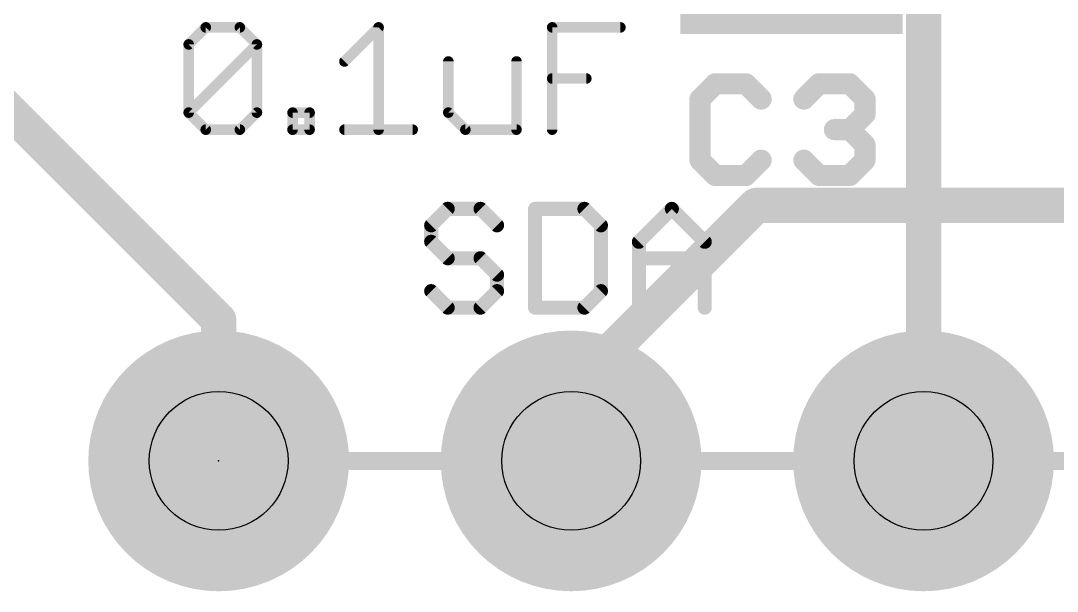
# Model space of a CAD drawing. Extents: x -1.2 to 34.1, y -8.2 to 17.9.
# Drawn here: x 11.27 to 18.74, y 1.6 to 5.71 of the extents above; entities that cross this region are included whole.
import ezdxf

# ---------------------------------------------------------------- set-up
doc = ezdxf.new("R2010")
doc.units = 0
for name, color, linetype in [('1', 12, 'CONTINUOUS'), ('16', 5, 'CONTINUOUS'), ('17', 110, 'CONTINUOUS'), ('21', 40, 'CONTINUOUS'), ('23', 40, 'CONTINUOUS'), ('25', 253, 'CONTINUOUS'), ('27', 4, 'CONTINUOUS'), ('29', 253, 'CONTINUOUS'), ('30', 253, 'CONTINUOUS'), ('31', 253, 'CONTINUOUS'), ('44', 253, 'CONTINUOUS'), ('47', 253, 'CONTINUOUS'), ('51', 253, 'CONTINUOUS')]:
    doc.layers.add(name, color=color, linetype=linetype)

# ---------------------------------------------------------------- blocks, each defined once
blk = doc.blocks.new('RECT')
blk.add_solid([(-0.5, -0.5), (0.5, -0.5), (-0.5, 0.5), (0.5, 0.5)])
blk = doc.blocks.new('ROUNDP')
at = {"const_width": 0.5}
blk.add_lwpolyline([(0, -0.25, 1), (0, 0.25, 1), (0, -0.25)], format="xyb", dxfattribs=at)

msp = doc.modelspace()

# ---------------------------------------------------------------- linework, layer by layer
at = {"layer": '1', "const_width": 0.254}
for points in [[(12.7, 3.556), (9.8425, 6.4135)], [(15.24, 3.048), (16.5735, 4.3815)], [(16.5735, 4.3815), (20.1295, 4.3815)], [(12.7, 2.54), (12.7, 3.556)], [(15.24, 2.54), (15.24, 3.048)]]:
    msp.add_lwpolyline(points, dxfattribs=at)
at = {"layer": '1', "const_width": 0.127}
for points in [[(16.5735, 4.445, 1), (16.5735, 4.318)], [(16.6184, 4.3366, 1), (16.5286, 4.4264)], [(12.7635, 3.556, 1), (12.6365, 3.556)], [(12.6551, 3.5111, 1), (12.7449, 3.6009)], [(15.3035, 3.048, 1), (15.1765, 3.048)], [(15.1951, 3.0929, 1), (15.2849, 3.0031)], [(12.6365, 2.54, 1), (12.7635, 2.54)], [(15.1765, 2.54, 1), (15.3035, 2.54)]]:
    msp.add_lwpolyline(points, format="xyb", dxfattribs=at)
at = {"layer": '16', "const_width": 0.254}
msp.add_lwpolyline([(17.78, 8.89), (17.78, 2.54)], dxfattribs=at)
at = {"layer": '16', "const_width": 0.127}
msp.add_lwpolyline([(17.7165, 2.54, 1), (17.8435, 2.54)], format="xyb", dxfattribs=at)
at = {"layer": '21', "const_width": 0.1016}
for points in [[(14.3503, 4.3567), (14.2317, 4.2381)], [(14.5876, 4.3567), (14.3503, 4.3567)], [(14.7062, 4.2381), (14.5876, 4.3567)], [(14.9801, 4.3567), (14.9801, 3.6449)], [(15.336, 4.3567), (14.9801, 4.3567)], [(15.4546, 4.2381), (15.336, 4.3567)], [(15.7285, 4.1194), (15.9658, 4.3567)], [(15.9658, 4.3567), (16.203, 4.1194)], [(14.2317, 4.2381), (14.2317, 4.1194)], [(15.4546, 3.7635), (15.4546, 4.2381)], [(14.2317, 4.1194), (14.3503, 4.0008)], [(15.7285, 3.6449), (15.7285, 4.1194)], [(16.203, 4.1194), (16.203, 3.6449)], [(14.3503, 4.0008), (14.5876, 4.0008)], [(14.5876, 4.0008), (14.7062, 3.8822)], [(15.7285, 4.0008), (16.203, 4.0008)], [(14.7062, 3.8822), (14.7062, 3.7635)], [(14.3503, 3.6449), (14.2317, 3.7635)], [(14.7062, 3.7635), (14.5876, 3.6449)], [(15.336, 3.6449), (15.4546, 3.7635)], [(14.5876, 3.6449), (14.3503, 3.6449)], [(14.9801, 3.6449), (15.336, 3.6449)]]:
    msp.add_lwpolyline(points, dxfattribs=at)
at = {"layer": '21', "const_width": 0.0508}
for points in [[(14.3503, 4.3821, 1), (14.3503, 4.3313)], [(14.3683, 4.3387, 1), (14.3324, 4.3747)], [(14.6055, 4.3747, 1), (14.5696, 4.3387)], [(14.5876, 4.3313, 1), (14.5876, 4.3821)], [(15.0055, 4.3567, 1), (14.9547, 4.3567)], [(14.9801, 4.3821, 1), (14.9801, 4.3313)], [(15.354, 4.3747, 1), (15.318, 4.3387)], [(15.336, 4.3313, 1), (15.336, 4.3821)], [(15.9837, 4.3747, 1), (15.9478, 4.3387)], [(15.9837, 4.3387, 1), (15.9478, 4.3747)], [(14.2571, 4.2381, 1), (14.2063, 4.2381)], [(14.2137, 4.256, 1), (14.2496, 4.2201)], [(14.6883, 4.2201, 1), (14.7242, 4.256)], [(15.48, 4.2381, 1), (15.4292, 4.2381)], [(15.4367, 4.2201, 1), (15.4726, 4.256)], [(14.2496, 4.1374, 1), (14.2137, 4.1015)], [(14.2063, 4.1194, 1), (14.2571, 4.1194)], [(15.7539, 4.1194, 1), (15.7031, 4.1194)], [(15.7105, 4.1374, 1), (15.7465, 4.1015)], [(16.2284, 4.1194, 1), (16.1776, 4.1194)], [(16.1851, 4.1015, 1), (16.221, 4.1374)], [(14.3503, 4.0262, 1), (14.3503, 3.9754)], [(14.3324, 3.9828, 1), (14.3683, 4.0188)], [(14.6055, 4.0188, 1), (14.5696, 3.9828)], [(14.5876, 3.9754, 1), (14.5876, 4.0262)], [(15.7285, 4.0262, 1), (15.7285, 3.9754)], [(16.203, 3.9754, 1), (16.203, 4.0262)], [(14.7316, 3.8822, 1), (14.6808, 3.8822)], [(14.6883, 3.8642, 1), (14.7242, 3.9001)], [(14.2496, 3.7815, 1), (14.2137, 3.7456)], [(14.7242, 3.7456, 1), (14.6883, 3.7815)], [(15.4726, 3.7456, 1), (15.4367, 3.7815)], [(14.6808, 3.7635, 1), (14.7316, 3.7635)], [(15.4292, 3.7635, 1), (15.48, 3.7635)], [(14.3503, 3.6703, 1), (14.3503, 3.6195)], [(14.3324, 3.6269, 1), (14.3683, 3.6629)], [(14.5696, 3.6629, 1), (14.6055, 3.6269)], [(14.5876, 3.6195, 1), (14.5876, 3.6703)], [(14.9801, 3.6703, 1), (14.9801, 3.6195)], [(14.9547, 3.6449, 1), (15.0055, 3.6449)], [(15.318, 3.6629, 1), (15.354, 3.6269)], [(15.336, 3.6195, 1), (15.336, 3.6703)], [(15.7031, 3.6449, 1), (15.7539, 3.6449)], [(16.1776, 3.6449, 1), (16.2284, 3.6449)]]:
    msp.add_lwpolyline(points, format="xyb", dxfattribs=at)
at = {"layer": '23'}
msp.add_point((12.7, 2.54), dxfattribs=at)
at = {"layer": '25', "const_width": 0.1524}
for points in [[(16.279, 5.2584), (16.1689, 5.1482)], [(16.4993, 5.2584), (16.279, 5.2584)], [(16.6095, 5.1482), (16.4993, 5.2584)], [(16.9173, 5.1482), (17.0274, 5.2584)], [(17.0274, 5.2584), (17.2478, 5.2584)], [(17.2478, 5.2584), (17.3579, 5.1482)], [(16.1689, 5.1482), (16.1689, 4.7076)], [(17.3579, 5.1482), (17.3579, 5.038)], [(17.3579, 5.038), (17.2478, 4.9279)], [(17.2478, 4.9279), (17.1376, 4.9279)], [(17.2478, 4.9279), (17.3579, 4.8177)], [(17.3579, 4.8177), (17.3579, 4.7076)], [(16.1689, 4.7076), (16.279, 4.5974)], [(16.4993, 4.5974), (16.6095, 4.7076)], [(17.0274, 4.5974), (16.9173, 4.7076)], [(17.3579, 4.7076), (17.2478, 4.5974)], [(16.279, 4.5974), (16.4993, 4.5974)], [(17.2478, 4.5974), (17.0274, 4.5974)]]:
    msp.add_lwpolyline(points, dxfattribs=at)
at = {"layer": '25', "const_width": 0.0762}
for points in [[(16.279, 5.2965, 1), (16.279, 5.2203)], [(16.306, 5.2314, 1), (16.2521, 5.2853)], [(16.5263, 5.2853, 1), (16.4724, 5.2314)], [(16.4993, 5.2203, 1), (16.4993, 5.2965)], [(17.0274, 5.2965, 1), (17.0274, 5.2203)], [(17.0544, 5.2314, 1), (17.0005, 5.2853)], [(17.2747, 5.2853, 1), (17.2208, 5.2314)], [(17.2478, 5.2203, 1), (17.2478, 5.2965)], [(16.207, 5.1482, 1), (16.1308, 5.1482)], [(16.1419, 5.1751, 1), (16.1958, 5.1213)], [(16.5826, 5.1213, 1), (16.6365, 5.1751)], [(16.8903, 5.1751, 1), (16.9442, 5.1213)], [(17.396, 5.1482, 1), (17.3198, 5.1482)], [(17.331, 5.1213, 1), (17.3849, 5.1751)], [(17.3849, 5.0111, 1), (17.331, 5.065)], [(17.3198, 5.038, 1), (17.396, 5.038)], [(17.1376, 4.966, 1), (17.1376, 4.8898)], [(17.2747, 4.9548, 1), (17.2208, 4.9009)], [(17.2208, 4.9548, 1), (17.2747, 4.9009)], [(17.2478, 4.8898, 1), (17.2478, 4.966)], [(17.396, 4.8177, 1), (17.3198, 4.8177)], [(17.331, 4.7908, 1), (17.3849, 4.8447)], [(16.1958, 4.7345, 1), (16.1419, 4.6806)], [(16.6365, 4.6806, 1), (16.5826, 4.7345)], [(16.9442, 4.7345, 1), (16.8903, 4.6806)], [(17.3849, 4.6806, 1), (17.331, 4.7345)], [(16.1308, 4.7076, 1), (16.207, 4.7076)], [(17.3198, 4.7076, 1), (17.396, 4.7076)], [(16.279, 4.6355, 1), (16.279, 4.5593)], [(16.2521, 4.5705, 1), (16.306, 4.6243)], [(16.4724, 4.6243, 1), (16.5263, 4.5705)], [(16.4993, 4.5593, 1), (16.4993, 4.6355)], [(17.0274, 4.6355, 1), (17.0274, 4.5593)], [(17.0005, 4.5705, 1), (17.0544, 4.6243)], [(17.2208, 4.6243, 1), (17.2747, 4.5705)], [(17.2478, 4.5593, 1), (17.2478, 4.6355)]]:
    msp.add_lwpolyline(points, format="xyb", dxfattribs=at)
at = {"layer": '27', "const_width": 0.0762}
for points in [[(12.4841, 5.542), (12.607, 5.6648)], [(12.607, 5.6648), (12.8527, 5.6648)], [(12.8527, 5.6648), (12.9756, 5.542)], [(13.6067, 5.4191), (13.8525, 5.6648)], [(13.8525, 5.6648), (13.8525, 4.9276)], [(15.1036, 4.9276), (15.1036, 5.6648)], [(15.1036, 5.6648), (15.595, 5.6648)], [(12.4841, 5.0505), (12.4841, 5.542)], [(12.4841, 5.0505), (12.9756, 5.542)], [(12.9756, 5.542), (12.9756, 5.0505)], [(14.3551, 5.4191), (14.3551, 5.0505)], [(14.8466, 4.9276), (14.8466, 5.4191)], [(15.1036, 5.2962), (15.3493, 5.2962)], [(12.607, 4.9276), (12.4841, 5.0505)], [(12.9756, 5.0505), (12.8527, 4.9276)], [(13.2325, 4.9276), (13.2325, 5.0505)], [(13.2325, 5.0505), (13.3554, 5.0505)], [(13.3554, 5.0505), (13.3554, 4.9276)], [(14.3551, 5.0505), (14.478, 4.9276)], [(12.8527, 4.9276), (12.607, 4.9276)], [(13.3554, 4.9276), (13.2325, 4.9276)], [(13.6067, 4.9276), (14.0982, 4.9276)], [(14.478, 4.9276), (14.8466, 4.9276)]]:
    msp.add_lwpolyline(points, dxfattribs=at)
at = {"layer": '27', "const_width": 0.0381}
for points in [[(12.607, 5.6839, 1), (12.607, 5.6458)], [(12.6204, 5.6514, 1), (12.5935, 5.6783)], [(12.8662, 5.6783, 1), (12.8392, 5.6514)], [(12.8527, 5.6458, 1), (12.8527, 5.6839)], [(13.8715, 5.6648, 1), (13.8334, 5.6648)], [(13.8659, 5.6514, 1), (13.839, 5.6783)], [(15.1036, 5.6839, 1), (15.1036, 5.6458)], [(15.1226, 5.6648, 1), (15.0845, 5.6648)], [(15.595, 5.6458, 1), (15.595, 5.6839)], [(12.5031, 5.542, 1), (12.465, 5.542)], [(12.4706, 5.5554, 1), (12.4976, 5.5285)], [(12.9946, 5.542, 1), (12.9565, 5.542)], [(12.9891, 5.5285, 1), (12.9621, 5.5554)], [(12.9621, 5.5285, 1), (12.9891, 5.5554)], [(14.3742, 5.4191, 1), (14.3361, 5.4191)], [(14.8657, 5.4191, 1), (14.8276, 5.4191)], [(13.5933, 5.4326, 1), (13.6202, 5.4056)], [(15.1036, 5.3153, 1), (15.1036, 5.2772)], [(15.3493, 5.2772, 1), (15.3493, 5.3153)], [(12.4976, 5.0639, 1), (12.4706, 5.037)], [(12.4706, 5.0639, 1), (12.4976, 5.037)], [(12.9891, 5.037, 1), (12.9621, 5.0639)], [(13.2516, 5.0505, 1), (13.2135, 5.0505)], [(13.2325, 5.0695, 1), (13.2325, 5.0314)], [(13.3744, 5.0505, 1), (13.3363, 5.0505)], [(13.3554, 5.0314, 1), (13.3554, 5.0695)], [(14.3686, 5.0639, 1), (14.3417, 5.037)], [(12.465, 5.0505, 1), (12.5031, 5.0505)], [(12.9565, 5.0505, 1), (12.9946, 5.0505)], [(14.3361, 5.0505, 1), (14.3742, 5.0505)], [(12.607, 4.9466, 1), (12.607, 4.9085)], [(12.5935, 4.9141, 1), (12.6204, 4.9411)], [(12.8392, 4.9411, 1), (12.8662, 4.9141)], [(12.8527, 4.9085, 1), (12.8527, 4.9466)], [(13.2325, 4.9466, 1), (13.2325, 4.9085)], [(13.2135, 4.9276, 1), (13.2516, 4.9276)], [(13.3363, 4.9276, 1), (13.3744, 4.9276)], [(13.3554, 4.9085, 1), (13.3554, 4.9466)], [(13.6067, 4.9466, 1), (13.6067, 4.9085)], [(13.8334, 4.9276, 1), (13.8715, 4.9276)], [(14.0982, 4.9085, 1), (14.0982, 4.9466)], [(14.478, 4.9466, 1), (14.478, 4.9085)], [(14.4645, 4.9141, 1), (14.4915, 4.9411)], [(14.8276, 4.9276, 1), (14.8657, 4.9276)], [(14.8466, 4.9085, 1), (14.8466, 4.9466)], [(15.0845, 4.9276, 1), (15.1226, 4.9276)]]:
    msp.add_lwpolyline(points, format="xyb", dxfattribs=at)
at = {"layer": '44'}
for centre in [(12.7, 2.54), (15.24, 2.54), (17.78, 2.54)]:
    msp.add_circle(centre, 0.5, dxfattribs=at)
at = {"layer": '47', "const_width": 0.13}
msp.add_lwpolyline([(12.7, 2.54), (31.287, 2.54)], dxfattribs=at)
at = {"layer": '47', "const_width": 0.065}
msp.add_lwpolyline([(12.7, 2.5725, 1), (12.7, 2.5075)], format="xyb", dxfattribs=at)

# ---------------------------------------------------------------- block references
at = {"layer": '1', "xscale": 1.24, "yscale": 1.5, "rotation": 270}
msp.add_blockref('RECT', (16.8275, 6.289), dxfattribs=at)
at = {"layer": '17', "xscale": 1.778, "yscale": 1.778, "rotation": 90}
for p in [(12.7, 2.54), (12.7, 2.54), (15.24, 2.54), (15.24, 2.54), (17.78, 2.54), (17.78, 2.54)]:
    msp.add_blockref('ROUNDP', p, dxfattribs=at)
at = {"layer": '29'}
for name, p, xscale, yscale, rotation in [('RECT', (16.8275, 6.289), 1.3416, 1.6016, 270), ('ROUNDP', (12.7, 2.54), 1.8796, 1.8796, 90), ('ROUNDP', (15.24, 2.54), 1.8796, 1.8796, 90), ('ROUNDP', (17.78, 2.54), 1.8796, 1.8796, 90)]:
    msp.add_blockref(name, p, dxfattribs=dict(at, xscale=xscale, yscale=yscale, rotation=rotation))
at = {"layer": '30', "xscale": 1.8796, "yscale": 1.8796, "rotation": 90}
for p in [(12.7, 2.54), (15.24, 2.54), (17.78, 2.54)]:
    msp.add_blockref('ROUNDP', p, dxfattribs=at)
at = {"layer": '31', "xscale": 1.24, "yscale": 1.5, "rotation": 270}
msp.add_blockref('RECT', (16.8275, 6.289), dxfattribs=at)
at = {"layer": '51', "xscale": 0.508, "yscale": 0.508}
for p in [(12.7, 2.54), (15.24, 2.54), (17.78, 2.54)]:
    msp.add_blockref('RECT', p, dxfattribs=at)

doc.saveas('drawing.dxf')
